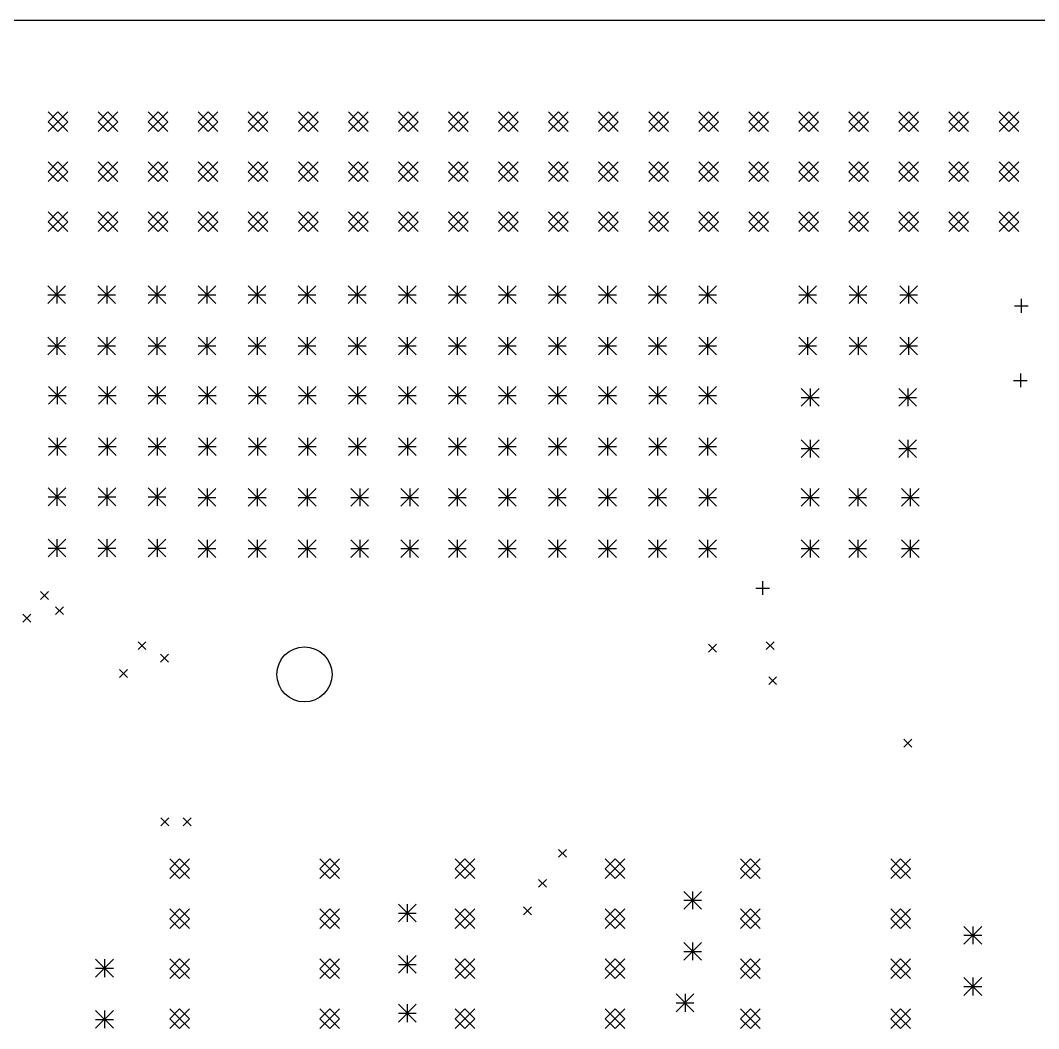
# Model space of a CAD drawing. Extents: x 10 to 419, y -288 to -23.
# Drawn here: x 265 to 316.6, y -74.2 to -23 of the extents above; entities that cross this region are included whole.
import ezdxf

# ---------------------------------------------------------------- set-up
doc = ezdxf.new("R2010")
doc.units = 0
doc.layers.add('BLACK', color=7, linetype='CONTINUOUS')

msp = doc.modelspace()

# ---------------------------------------------------------------- linework, layer by layer
at = {"layer": 'BLACK', "linetype": 'CONTINUOUS'}
for p, q in [((418.973, -23), (12.573, -23)), ((266.378, -27.6453), (267.378, -28.6453)), ((267.378, -27.6453), (266.378, -28.6453)), ((266.878, -27.6453), (266.378, -28.1453)), ((267.378, -28.1453), (266.878, -27.6453)), ((268.918, -27.6453), (269.918, -28.6453)), ((269.918, -27.6453), (268.918, -28.6453)), ((269.418, -27.6453), (268.918, -28.1453)), ((269.918, -28.1453), (269.418, -27.6453)), ((271.458, -27.6453), (272.458, -28.6453)), ((272.458, -27.6453), (271.458, -28.6453)), ((271.958, -27.6453), (271.458, -28.1453)), ((272.458, -28.1453), (271.958, -27.6453)), ((273.998, -27.6453), (274.998, -28.6453)), ((274.998, -27.6453), (273.998, -28.6453)), ((274.498, -27.6453), (273.998, -28.1453)), ((274.998, -28.1453), (274.498, -27.6453)), ((276.538, -27.6453), (277.538, -28.6453)), ((277.538, -27.6453), (276.538, -28.6453)), ((277.038, -27.6453), (276.538, -28.1453)), ((277.538, -28.1453), (277.038, -27.6453)), ((279.078, -27.6453), (280.078, -28.6453)), ((280.078, -27.6453), (279.078, -28.6453)), ((279.578, -27.6453), (279.078, -28.1453)), ((280.078, -28.1453), (279.578, -27.6453)), ((281.618, -27.6453), (282.618, -28.6453)), ((282.618, -27.6453), (281.618, -28.6453)), ((282.118, -27.6453), (281.618, -28.1453)), ((282.618, -28.1453), (282.118, -27.6453)), ((284.158, -27.6453), (285.158, -28.6453)), ((285.158, -27.6453), (284.158, -28.6453)), ((284.658, -27.6453), (284.158, -28.1453)), ((285.158, -28.1453), (284.658, -27.6453)), ((286.698, -27.6453), (287.698, -28.6453)), ((287.698, -27.6453), (286.698, -28.6453)), ((287.198, -27.6453), (286.698, -28.1453)), ((287.698, -28.1453), (287.198, -27.6453)), ((289.238, -27.6453), (290.238, -28.6453)), ((290.238, -27.6453), (289.238, -28.6453)), ((289.738, -27.6453), (289.238, -28.1453)), ((290.238, -28.1453), (289.738, -27.6453)), ((291.778, -27.6453), (292.778, -28.6453)), ((292.778, -27.6453), (291.778, -28.6453)), ((292.278, -27.6453), (291.778, -28.1453)), ((292.778, -28.1453), (292.278, -27.6453)), ((294.318, -27.6453), (295.318, -28.6453)), ((295.318, -27.6453), (294.318, -28.6453)), ((294.818, -27.6453), (294.318, -28.1453)), ((295.318, -28.1453), (294.818, -27.6453)), ((296.858, -27.6453), (297.858, -28.6453)), ((297.858, -27.6453), (296.858, -28.6453)), ((297.358, -27.6453), (296.858, -28.1453)), ((297.858, -28.1453), (297.358, -27.6453)), ((299.398, -27.6453), (300.398, -28.6453)), ((300.398, -27.6453), (299.398, -28.6453)), ((299.898, -27.6453), (299.398, -28.1453)), ((300.398, -28.1453), (299.898, -27.6453)), ((301.938, -27.6453), (302.938, -28.6453)), ((302.938, -27.6453), (301.938, -28.6453)), ((302.438, -27.6453), (301.938, -28.1453)), ((302.938, -28.1453), (302.438, -27.6453)), ((304.478, -27.6453), (305.478, -28.6453)), ((305.478, -27.6453), (304.478, -28.6453)), ((304.978, -27.6453), (304.478, -28.1453)), ((305.478, -28.1453), (304.978, -27.6453)), ((307.018, -27.6453), (308.018, -28.6453)), ((308.018, -27.6453), (307.018, -28.6453)), ((307.518, -27.6453), (307.018, -28.1453)), ((308.018, -28.1453), (307.518, -27.6453)), ((309.558, -27.6453), (310.558, -28.6453)), ((310.558, -27.6453), (309.558, -28.6453)), ((310.058, -27.6453), (309.558, -28.1453)), ((310.558, -28.1453), (310.058, -27.6453)), ((312.098, -27.6453), (313.098, -28.6453)), ((313.098, -27.6453), (312.098, -28.6453)), ((312.598, -27.6453), (312.098, -28.1453)), ((313.098, -28.1453), (312.598, -27.6453)), ((314.638, -27.6453), (315.638, -28.6453)), ((315.638, -27.6453), (314.638, -28.6453)), ((315.138, -27.6453), (314.638, -28.1453)), ((315.638, -28.1453), (315.138, -27.6453)), ((266.378, -28.1453), (266.878, -28.6453)), ((266.878, -28.6453), (267.378, -28.1453)), ((268.918, -28.1453), (269.418, -28.6453)), ((269.418, -28.6453), (269.918, -28.1453)), ((271.458, -28.1453), (271.958, -28.6453)), ((271.958, -28.6453), (272.458, -28.1453)), ((273.998, -28.1453), (274.498, -28.6453)), ((274.498, -28.6453), (274.998, -28.1453)), ((276.538, -28.1453), (277.038, -28.6453)), ((277.038, -28.6453), (277.538, -28.1453)), ((279.078, -28.1453), (279.578, -28.6453)), ((279.578, -28.6453), (280.078, -28.1453)), ((281.618, -28.1453), (282.118, -28.6453)), ((282.118, -28.6453), (282.618, -28.1453)), ((284.158, -28.1453), (284.658, -28.6453)), ((284.658, -28.6453), (285.158, -28.1453)), ((286.698, -28.1453), (287.198, -28.6453)), ((287.198, -28.6453), (287.698, -28.1453)), ((289.238, -28.1453), (289.738, -28.6453)), ((289.738, -28.6453), (290.238, -28.1453)), ((291.778, -28.1453), (292.278, -28.6453)), ((292.278, -28.6453), (292.778, -28.1453)), ((294.318, -28.1453), (294.818, -28.6453)), ((294.818, -28.6453), (295.318, -28.1453)), ((296.858, -28.1453), (297.358, -28.6453)), ((297.358, -28.6453), (297.858, -28.1453)), ((299.398, -28.1453), (299.898, -28.6453)), ((299.898, -28.6453), (300.398, -28.1453)), ((301.938, -28.1453), (302.438, -28.6453)), ((302.438, -28.6453), (302.938, -28.1453)), ((304.478, -28.1453), (304.978, -28.6453)), ((304.978, -28.6453), (305.478, -28.1453)), ((307.018, -28.1453), (307.518, -28.6453)), ((307.518, -28.6453), (308.018, -28.1453)), ((309.558, -28.1453), (310.058, -28.6453)), ((310.058, -28.6453), (310.558, -28.1453)), ((312.098, -28.1453), (312.598, -28.6453)), ((312.598, -28.6453), (313.098, -28.1453)), ((314.638, -28.1453), (315.138, -28.6453)), ((315.138, -28.6453), (315.638, -28.1453)), ((266.378, -30.1853), (267.378, -31.1853)), ((267.378, -30.1853), (266.378, -31.1853)), ((266.878, -30.1853), (266.378, -30.6853)), ((267.378, -30.6853), (266.878, -30.1853)), ((268.918, -30.1853), (269.918, -31.1853)), ((269.918, -30.1853), (268.918, -31.1853)), ((269.418, -30.1853), (268.918, -30.6853)), ((269.918, -30.6853), (269.418, -30.1853)), ((271.458, -30.1853), (272.458, -31.1853)), ((272.458, -30.1853), (271.458, -31.1853)), ((271.958, -30.1853), (271.458, -30.6853)), ((272.458, -30.6853), (271.958, -30.1853)), ((273.998, -30.1853), (274.998, -31.1853)), ((274.998, -30.1853), (273.998, -31.1853)), ((274.498, -30.1853), (273.998, -30.6853)), ((274.998, -30.6853), (274.498, -30.1853)), ((276.538, -30.1853), (277.538, -31.1853)), ((277.538, -30.1853), (276.538, -31.1853)), ((277.038, -30.1853), (276.538, -30.6853)), ((277.538, -30.6853), (277.038, -30.1853)), ((279.078, -30.1853), (280.078, -31.1853)), ((280.078, -30.1853), (279.078, -31.1853)), ((279.578, -30.1853), (279.078, -30.6853)), ((280.078, -30.6853), (279.578, -30.1853)), ((281.618, -30.1853), (282.618, -31.1853)), ((282.618, -30.1853), (281.618, -31.1853)), ((282.118, -30.1853), (281.618, -30.6853)), ((282.618, -30.6853), (282.118, -30.1853)), ((284.158, -30.1853), (285.158, -31.1853)), ((285.158, -30.1853), (284.158, -31.1853)), ((284.658, -30.1853), (284.158, -30.6853)), ((285.158, -30.6853), (284.658, -30.1853)), ((286.698, -30.1853), (287.698, -31.1853)), ((287.698, -30.1853), (286.698, -31.1853)), ((287.198, -30.1853), (286.698, -30.6853)), ((287.698, -30.6853), (287.198, -30.1853)), ((289.238, -30.1853), (290.238, -31.1853)), ((290.238, -30.1853), (289.238, -31.1853)), ((289.738, -30.1853), (289.238, -30.6853)), ((290.238, -30.6853), (289.738, -30.1853)), ((291.778, -30.1853), (292.778, -31.1853)), ((292.778, -30.1853), (291.778, -31.1853)), ((292.278, -30.1853), (291.778, -30.6853)), ((292.778, -30.6853), (292.278, -30.1853)), ((294.318, -30.1853), (295.318, -31.1853)), ((295.318, -30.1853), (294.318, -31.1853)), ((294.818, -30.1853), (294.318, -30.6853)), ((295.318, -30.6853), (294.818, -30.1853)), ((296.858, -30.1853), (297.858, -31.1853)), ((297.858, -30.1853), (296.858, -31.1853)), ((297.358, -30.1853), (296.858, -30.6853)), ((297.858, -30.6853), (297.358, -30.1853)), ((299.398, -30.1853), (300.398, -31.1853)), ((300.398, -30.1853), (299.398, -31.1853)), ((299.898, -30.1853), (299.398, -30.6853)), ((300.398, -30.6853), (299.898, -30.1853)), ((301.938, -30.1853), (302.938, -31.1853)), ((302.938, -30.1853), (301.938, -31.1853)), ((302.438, -30.1853), (301.938, -30.6853)), ((302.938, -30.6853), (302.438, -30.1853)), ((304.478, -30.1853), (305.478, -31.1853)), ((305.478, -30.1853), (304.478, -31.1853)), ((304.978, -30.1853), (304.478, -30.6853)), ((305.478, -30.6853), (304.978, -30.1853)), ((307.018, -30.1853), (308.018, -31.1853)), ((308.018, -30.1853), (307.018, -31.1853)), ((307.518, -30.1853), (307.018, -30.6853)), ((308.018, -30.6853), (307.518, -30.1853)), ((309.558, -30.1853), (310.558, -31.1853)), ((310.558, -30.1853), (309.558, -31.1853)), ((310.058, -30.1853), (309.558, -30.6853)), ((310.558, -30.6853), (310.058, -30.1853)), ((312.098, -30.1853), (313.098, -31.1853)), ((313.098, -30.1853), (312.098, -31.1853)), ((312.598, -30.1853), (312.098, -30.6853)), ((313.098, -30.6853), (312.598, -30.1853)), ((314.638, -30.1853), (315.638, -31.1853)), ((315.638, -30.1853), (314.638, -31.1853)), ((315.138, -30.1853), (314.638, -30.6853)), ((315.638, -30.6853), (315.138, -30.1853)), ((266.378, -30.6853), (266.878, -31.1853)), ((266.878, -31.1853), (267.378, -30.6853)), ((268.918, -30.6853), (269.418, -31.1853)), ((269.418, -31.1853), (269.918, -30.6853)), ((271.458, -30.6853), (271.958, -31.1853)), ((271.958, -31.1853), (272.458, -30.6853)), ((273.998, -30.6853), (274.498, -31.1853)), ((274.498, -31.1853), (274.998, -30.6853)), ((276.538, -30.6853), (277.038, -31.1853)), ((277.038, -31.1853), (277.538, -30.6853)), ((279.078, -30.6853), (279.578, -31.1853)), ((279.578, -31.1853), (280.078, -30.6853)), ((281.618, -30.6853), (282.118, -31.1853)), ((282.118, -31.1853), (282.618, -30.6853)), ((284.158, -30.6853), (284.658, -31.1853)), ((284.658, -31.1853), (285.158, -30.6853)), ((286.698, -30.6853), (287.198, -31.1853)), ((287.198, -31.1853), (287.698, -30.6853)), ((289.238, -30.6853), (289.738, -31.1853)), ((289.738, -31.1853), (290.238, -30.6853)), ((291.778, -30.6853), (292.278, -31.1853)), ((292.278, -31.1853), (292.778, -30.6853)), ((294.318, -30.6853), (294.818, -31.1853)), ((294.818, -31.1853), (295.318, -30.6853)), ((296.858, -30.6853), (297.358, -31.1853)), ((297.358, -31.1853), (297.858, -30.6853)), ((299.398, -30.6853), (299.898, -31.1853)), ((299.898, -31.1853), (300.398, -30.6853)), ((301.938, -30.6853), (302.438, -31.1853)), ((302.438, -31.1853), (302.938, -30.6853)), ((304.478, -30.6853), (304.978, -31.1853)), ((304.978, -31.1853), (305.478, -30.6853)), ((307.018, -30.6853), (307.518, -31.1853)), ((307.518, -31.1853), (308.018, -30.6853)), ((309.558, -30.6853), (310.058, -31.1853)), ((310.058, -31.1853), (310.558, -30.6853)), ((312.098, -30.6853), (312.598, -31.1853)), ((312.598, -31.1853), (313.098, -30.6853)), ((314.638, -30.6853), (315.138, -31.1853)), ((315.138, -31.1853), (315.638, -30.6853)), ((266.378, -32.7253), (267.378, -33.7253)), ((267.378, -32.7253), (266.378, -33.7253)), ((266.878, -32.7253), (266.378, -33.2253)), ((267.378, -33.2253), (266.878, -32.7253)), ((268.918, -32.7253), (269.918, -33.7253)), ((269.918, -32.7253), (268.918, -33.7253)), ((269.418, -32.7253), (268.918, -33.2253)), ((269.918, -33.2253), (269.418, -32.7253)), ((271.458, -32.7253), (272.458, -33.7253)), ((272.458, -32.7253), (271.458, -33.7253)), ((271.958, -32.7253), (271.458, -33.2253)), ((272.458, -33.2253), (271.958, -32.7253)), ((273.998, -32.7253), (274.998, -33.7253)), ((274.998, -32.7253), (273.998, -33.7253)), ((274.498, -32.7253), (273.998, -33.2253)), ((274.998, -33.2253), (274.498, -32.7253)), ((276.538, -32.7253), (277.538, -33.7253)), ((277.538, -32.7253), (276.538, -33.7253)), ((277.038, -32.7253), (276.538, -33.2253)), ((277.538, -33.2253), (277.038, -32.7253)), ((279.078, -32.7253), (280.078, -33.7253)), ((280.078, -32.7253), (279.078, -33.7253)), ((279.578, -32.7253), (279.078, -33.2253)), ((280.078, -33.2253), (279.578, -32.7253)), ((281.618, -32.7253), (282.618, -33.7253)), ((282.618, -32.7253), (281.618, -33.7253)), ((282.118, -32.7253), (281.618, -33.2253)), ((282.618, -33.2253), (282.118, -32.7253)), ((284.158, -32.7253), (285.158, -33.7253)), ((285.158, -32.7253), (284.158, -33.7253)), ((284.658, -32.7253), (284.158, -33.2253)), ((285.158, -33.2253), (284.658, -32.7253)), ((286.698, -32.7253), (287.698, -33.7253)), ((287.698, -32.7253), (286.698, -33.7253)), ((287.198, -32.7253), (286.698, -33.2253)), ((287.698, -33.2253), (287.198, -32.7253)), ((289.238, -32.7253), (290.238, -33.7253)), ((290.238, -32.7253), (289.238, -33.7253)), ((289.738, -32.7253), (289.238, -33.2253)), ((290.238, -33.2253), (289.738, -32.7253)), ((291.778, -32.7253), (292.778, -33.7253)), ((292.778, -32.7253), (291.778, -33.7253)), ((292.278, -32.7253), (291.778, -33.2253)), ((292.778, -33.2253), (292.278, -32.7253)), ((294.318, -32.7253), (295.318, -33.7253)), ((295.318, -32.7253), (294.318, -33.7253)), ((294.818, -32.7253), (294.318, -33.2253)), ((295.318, -33.2253), (294.818, -32.7253)), ((296.858, -32.7253), (297.858, -33.7253)), ((297.858, -32.7253), (296.858, -33.7253)), ((297.358, -32.7253), (296.858, -33.2253)), ((297.858, -33.2253), (297.358, -32.7253)), ((299.398, -32.7253), (300.398, -33.7253)), ((300.398, -32.7253), (299.398, -33.7253)), ((299.898, -32.7253), (299.398, -33.2253)), ((300.398, -33.2253), (299.898, -32.7253)), ((301.938, -32.7253), (302.938, -33.7253)), ((302.938, -32.7253), (301.938, -33.7253)), ((302.438, -32.7253), (301.938, -33.2253)), ((302.938, -33.2253), (302.438, -32.7253)), ((304.478, -32.7253), (305.478, -33.7253)), ((305.478, -32.7253), (304.478, -33.7253)), ((304.978, -32.7253), (304.478, -33.2253)), ((305.478, -33.2253), (304.978, -32.7253)), ((307.018, -32.7253), (308.018, -33.7253)), ((308.018, -32.7253), (307.018, -33.7253)), ((307.518, -32.7253), (307.018, -33.2253)), ((308.018, -33.2253), (307.518, -32.7253)), ((309.558, -32.7253), (310.558, -33.7253)), ((310.558, -32.7253), (309.558, -33.7253)), ((310.058, -32.7253), (309.558, -33.2253)), ((310.558, -33.2253), (310.058, -32.7253)), ((312.098, -32.7253), (313.098, -33.7253)), ((313.098, -32.7253), (312.098, -33.7253)), ((312.598, -32.7253), (312.098, -33.2253)), ((313.098, -33.2253), (312.598, -32.7253)), ((314.638, -32.7253), (315.638, -33.7253)), ((315.638, -32.7253), (314.638, -33.7253)), ((315.138, -32.7253), (314.638, -33.2253)), ((315.638, -33.2253), (315.138, -32.7253)), ((266.378, -33.2253), (266.878, -33.7253)), ((266.878, -33.7253), (267.378, -33.2253)), ((268.918, -33.2253), (269.418, -33.7253)), ((269.418, -33.7253), (269.918, -33.2253)), ((271.458, -33.2253), (271.958, -33.7253)), ((271.958, -33.7253), (272.458, -33.2253)), ((273.998, -33.2253), (274.498, -33.7253)), ((274.498, -33.7253), (274.998, -33.2253)), ((276.538, -33.2253), (277.038, -33.7253)), ((277.038, -33.7253), (277.538, -33.2253)), ((279.078, -33.2253), (279.578, -33.7253)), ((279.578, -33.7253), (280.078, -33.2253)), ((281.618, -33.2253), (282.118, -33.7253)), ((282.118, -33.7253), (282.618, -33.2253)), ((284.158, -33.2253), (284.658, -33.7253)), ((284.658, -33.7253), (285.158, -33.2253)), ((286.698, -33.2253), (287.198, -33.7253)), ((287.198, -33.7253), (287.698, -33.2253)), ((289.238, -33.2253), (289.738, -33.7253)), ((289.738, -33.7253), (290.238, -33.2253)), ((291.778, -33.2253), (292.278, -33.7253)), ((292.278, -33.7253), (292.778, -33.2253)), ((294.318, -33.2253), (294.818, -33.7253)), ((294.818, -33.7253), (295.318, -33.2253)), ((296.858, -33.2253), (297.358, -33.7253)), ((297.358, -33.7253), (297.858, -33.2253)), ((299.398, -33.2253), (299.898, -33.7253)), ((299.898, -33.7253), (300.398, -33.2253)), ((301.938, -33.2253), (302.438, -33.7253)), ((302.438, -33.7253), (302.938, -33.2253)), ((304.478, -33.2253), (304.978, -33.7253)), ((304.978, -33.7253), (305.478, -33.2253)), ((307.018, -33.2253), (307.518, -33.7253)), ((307.518, -33.7253), (308.018, -33.2253)), ((309.558, -33.2253), (310.058, -33.7253)), ((310.058, -33.7253), (310.558, -33.2253)), ((312.098, -33.2253), (312.598, -33.7253)), ((312.598, -33.7253), (313.098, -33.2253)), ((314.638, -33.2253), (315.138, -33.7253)), ((315.138, -33.7253), (315.638, -33.2253)), ((266.366, -36.4791), (267.266, -37.3791)), ((267.266, -36.4791), (266.366, -37.3791)), ((266.816, -36.4791), (266.816, -37.3791)), ((268.907, -36.4791), (269.807, -37.3791)), ((269.807, -36.4791), (268.907, -37.3791)), ((269.357, -36.4791), (269.357, -37.3791)), ((271.449, -36.4791), (272.349, -37.3791)), ((272.349, -36.4791), (271.449, -37.3791)), ((271.899, -36.4791), (271.899, -37.3791)), ((273.99, -36.4791), (274.89, -37.3791)), ((274.89, -36.4791), (273.99, -37.3791)), ((274.44, -36.4791), (274.44, -37.3791)), ((276.531, -36.4791), (277.431, -37.3791)), ((277.431, -36.4791), (276.531, -37.3791)), ((276.981, -36.4791), (276.981, -37.3791)), ((279.073, -36.4791), (279.973, -37.3791)), ((279.973, -36.4791), (279.073, -37.3791)), ((279.523, -36.4791), (279.523, -37.3791)), ((281.614, -36.4791), (282.514, -37.3791)), ((282.514, -36.4791), (281.614, -37.3791)), ((282.064, -36.4791), (282.064, -37.3791)), ((284.156, -36.4791), (285.056, -37.3791)), ((285.056, -36.4791), (284.156, -37.3791)), ((284.606, -36.4791), (284.606, -37.3791)), ((286.697, -36.4791), (287.597, -37.3791)), ((287.597, -36.4791), (286.697, -37.3791)), ((287.147, -36.4791), (287.147, -37.3791)), ((289.237, -36.4791), (290.137, -37.3791)), ((290.137, -36.4791), (289.237, -37.3791)), ((289.687, -36.4791), (289.687, -37.3791)), ((291.777, -36.4791), (292.677, -37.3791)), ((292.677, -36.4791), (291.777, -37.3791)), ((292.227, -36.4791), (292.227, -37.3791)), ((294.317, -36.4791), (295.217, -37.3791)), ((295.217, -36.4791), (294.317, -37.3791)), ((294.767, -36.4791), (294.767, -37.3791)), ((296.857, -36.4791), (297.757, -37.3791)), ((297.757, -36.4791), (296.857, -37.3791)), ((297.307, -36.4791), (297.307, -37.3791)), ((299.397, -36.4791), (300.297, -37.3791)), ((300.297, -36.4791), (299.397, -37.3791)), ((299.847, -36.4791), (299.847, -37.3791)), ((304.477, -36.4791), (305.377, -37.3791)), ((305.377, -36.4791), (304.477, -37.3791)), ((304.927, -36.4791), (304.927, -37.3791)), ((307.038, -36.4791), (307.938, -37.3791)), ((307.938, -36.4791), (307.038, -37.3791)), ((307.488, -36.4791), (307.488, -37.3791)), ((309.599, -36.4791), (310.499, -37.3791)), ((310.499, -36.4791), (309.599, -37.3791)), ((310.049, -36.4791), (310.049, -37.3791)), ((266.366, -36.9291), (267.266, -36.9291)), ((268.907, -36.9291), (269.807, -36.9291)), ((271.449, -36.9291), (272.349, -36.9291)), ((273.99, -36.9291), (274.89, -36.9291)), ((276.531, -36.9291), (277.431, -36.9291)), ((279.073, -36.9291), (279.973, -36.9291)), ((281.614, -36.9291), (282.514, -36.9291)), ((284.156, -36.9291), (285.056, -36.9291)), ((286.697, -36.9291), (287.597, -36.9291)), ((289.237, -36.9291), (290.137, -36.9291)), ((291.777, -36.9291), (292.677, -36.9291)), ((294.317, -36.9291), (295.217, -36.9291)), ((296.857, -36.9291), (297.757, -36.9291)), ((299.397, -36.9291), (300.297, -36.9291)), ((304.477, -36.9291), (305.377, -36.9291)), ((307.038, -36.9291), (307.938, -36.9291)), ((309.599, -36.9291), (310.499, -36.9291)), ((315.77, -37.14), (315.77, -37.84)), ((315.42, -37.49), (316.12, -37.49)), ((266.366, -39.0791), (267.266, -39.9791)), ((267.266, -39.0791), (266.366, -39.9791)), ((266.816, -39.0791), (266.816, -39.9791)), ((268.907, -39.0791), (269.807, -39.9791)), ((269.807, -39.0791), (268.907, -39.9791)), ((269.357, -39.0791), (269.357, -39.9791)), ((271.449, -39.0791), (272.349, -39.9791)), ((272.349, -39.0791), (271.449, -39.9791)), ((271.899, -39.0791), (271.899, -39.9791)), ((273.99, -39.0791), (274.89, -39.9791)), ((274.89, -39.0791), (273.99, -39.9791)), ((274.44, -39.0791), (274.44, -39.9791)), ((276.531, -39.0791), (277.431, -39.9791)), ((277.431, -39.0791), (276.531, -39.9791)), ((276.981, -39.0791), (276.981, -39.9791)), ((279.073, -39.0791), (279.973, -39.9791)), ((279.973, -39.0791), (279.073, -39.9791)), ((279.523, -39.0791), (279.523, -39.9791)), ((281.614, -39.0791), (282.514, -39.9791)), ((282.514, -39.0791), (281.614, -39.9791)), ((282.064, -39.0791), (282.064, -39.9791)), ((284.156, -39.0791), (285.056, -39.9791)), ((285.056, -39.0791), (284.156, -39.9791)), ((284.606, -39.0791), (284.606, -39.9791)), ((286.697, -39.0791), (287.597, -39.9791)), ((287.597, -39.0791), (286.697, -39.9791)), ((287.147, -39.0791), (287.147, -39.9791)), ((289.237, -39.0791), (290.137, -39.9791)), ((290.137, -39.0791), (289.237, -39.9791)), ((289.687, -39.0791), (289.687, -39.9791)), ((291.777, -39.0791), (292.677, -39.9791)), ((292.677, -39.0791), (291.777, -39.9791)), ((292.227, -39.0791), (292.227, -39.9791)), ((294.317, -39.0791), (295.217, -39.9791)), ((295.217, -39.0791), (294.317, -39.9791)), ((294.767, -39.0791), (294.767, -39.9791)), ((296.857, -39.0791), (297.757, -39.9791)), ((297.757, -39.0791), (296.857, -39.9791)), ((297.307, -39.0791), (297.307, -39.9791)), ((299.397, -39.0791), (300.297, -39.9791)), ((300.297, -39.0791), (299.397, -39.9791)), ((299.847, -39.0791), (299.847, -39.9791)), ((304.477, -39.0791), (305.377, -39.9791)), ((305.377, -39.0791), (304.477, -39.9791)), ((304.927, -39.0791), (304.927, -39.9791)), ((307.038, -39.0791), (307.938, -39.9791)), ((307.938, -39.0791), (307.038, -39.9791)), ((307.488, -39.0791), (307.488, -39.9791)), ((309.599, -39.0791), (310.499, -39.9791)), ((310.499, -39.0791), (309.599, -39.9791)), ((310.049, -39.0791), (310.049, -39.9791)), ((266.366, -39.5291), (267.266, -39.5291)), ((268.907, -39.5291), (269.807, -39.5291)), ((271.449, -39.5291), (272.349, -39.5291)), ((273.99, -39.5291), (274.89, -39.5291)), ((276.531, -39.5291), (277.431, -39.5291)), ((279.073, -39.5291), (279.973, -39.5291)), ((281.614, -39.5291), (282.514, -39.5291)), ((284.156, -39.5291), (285.056, -39.5291)), ((286.697, -39.5291), (287.597, -39.5291)), ((289.237, -39.5291), (290.137, -39.5291)), ((291.777, -39.5291), (292.677, -39.5291)), ((294.317, -39.5291), (295.217, -39.5291)), ((296.857, -39.5291), (297.757, -39.5291)), ((299.397, -39.5291), (300.297, -39.5291)), ((304.477, -39.5291), (305.377, -39.5291)), ((307.038, -39.5291), (307.938, -39.5291)), ((309.599, -39.5291), (310.499, -39.5291)), ((315.372, -41.2771), (316.072, -41.2771)), ((315.722, -40.9271), (315.722, -41.6271)), ((266.391, -41.5891), (267.291, -42.4891)), ((267.291, -41.5891), (266.391, -42.4891)), ((266.841, -41.5891), (266.841, -42.4891)), ((268.93, -41.5891), (269.83, -42.4891)), ((269.83, -41.5891), (268.93, -42.4891)), ((269.38, -41.5891), (269.38, -42.4891)), ((271.457, -41.5891), (272.357, -42.4891)), ((272.357, -41.5891), (271.457, -42.4891)), ((271.907, -41.5891), (271.907, -42.4891)), ((274.008, -41.5891), (274.908, -42.4891)), ((274.908, -41.5891), (274.008, -42.4891)), ((274.458, -41.5891), (274.458, -42.4891)), ((276.547, -41.5891), (277.447, -42.4891)), ((277.447, -41.5891), (276.547, -42.4891)), ((276.997, -41.5891), (276.997, -42.4891)), ((279.086, -41.5891), (279.986, -42.4891)), ((279.986, -41.5891), (279.086, -42.4891)), ((279.536, -41.5891), (279.536, -42.4891)), ((281.625, -41.5891), (282.525, -42.4891)), ((282.525, -41.5891), (281.625, -42.4891)), ((282.075, -41.5891), (282.075, -42.4891)), ((284.164, -41.5891), (285.064, -42.4891)), ((285.064, -41.5891), (284.164, -42.4891)), ((284.614, -41.5891), (284.614, -42.4891)), ((286.703, -41.5891), (287.603, -42.4891)), ((287.603, -41.5891), (286.703, -42.4891)), ((287.153, -41.5891), (287.153, -42.4891)), ((289.241, -41.5891), (290.141, -42.4891)), ((290.141, -41.5891), (289.241, -42.4891)), ((289.691, -41.5891), (289.691, -42.4891)), ((291.78, -41.5891), (292.68, -42.4891)), ((292.68, -41.5891), (291.78, -42.4891)), ((292.23, -41.5891), (292.23, -42.4891)), ((294.319, -41.5891), (295.219, -42.4891)), ((295.219, -41.5891), (294.319, -42.4891)), ((294.769, -41.5891), (294.769, -42.4891)), ((296.858, -41.5891), (297.758, -42.4891)), ((297.758, -41.5891), (296.858, -42.4891)), ((297.308, -41.5891), (297.308, -42.4891)), ((299.397, -41.5891), (300.297, -42.4891)), ((300.297, -41.5891), (299.397, -42.4891)), ((299.847, -41.5891), (299.847, -42.4891)), ((304.604, -41.6861), (305.504, -42.5861)), ((305.504, -41.6861), (304.604, -42.5861)), ((305.054, -41.6861), (305.054, -42.5861)), ((309.557, -41.6861), (310.457, -42.5861)), ((310.457, -41.6861), (309.557, -42.5861)), ((310.007, -41.6861), (310.007, -42.5861)), ((266.391, -42.0391), (267.291, -42.0391)), ((268.93, -42.0391), (269.83, -42.0391)), ((271.457, -42.0391), (272.357, -42.0391)), ((274.008, -42.0391), (274.908, -42.0391)), ((276.547, -42.0391), (277.447, -42.0391)), ((279.086, -42.0391), (279.986, -42.0391)), ((281.625, -42.0391), (282.525, -42.0391)), ((284.164, -42.0391), (285.064, -42.0391)), ((286.703, -42.0391), (287.603, -42.0391)), ((289.241, -42.0391), (290.141, -42.0391)), ((291.78, -42.0391), (292.68, -42.0391)), ((294.319, -42.0391), (295.219, -42.0391)), ((296.858, -42.0391), (297.758, -42.0391)), ((299.397, -42.0391), (300.297, -42.0391)), ((304.604, -42.1361), (305.504, -42.1361)), ((309.557, -42.1361), (310.457, -42.1361)), ((266.391, -44.1891), (267.291, -45.0891)), ((267.291, -44.1891), (266.391, -45.0891)), ((266.841, -44.1891), (266.841, -45.0891)), ((268.93, -44.1891), (269.83, -45.0891)), ((269.83, -44.1891), (268.93, -45.0891)), ((269.38, -44.1891), (269.38, -45.0891)), ((271.457, -44.1891), (272.357, -45.0891)), ((272.357, -44.1891), (271.457, -45.0891)), ((271.907, -44.1891), (271.907, -45.0891)), ((274.008, -44.1891), (274.908, -45.0891)), ((274.908, -44.1891), (274.008, -45.0891)), ((274.458, -44.1891), (274.458, -45.0891)), ((276.547, -44.1891), (277.447, -45.0891)), ((277.447, -44.1891), (276.547, -45.0891)), ((276.997, -44.1891), (276.997, -45.0891)), ((279.086, -44.1891), (279.986, -45.0891)), ((279.986, -44.1891), (279.086, -45.0891)), ((279.536, -44.1891), (279.536, -45.0891)), ((281.625, -44.1891), (282.525, -45.0891)), ((282.525, -44.1891), (281.625, -45.0891)), ((282.075, -44.1891), (282.075, -45.0891)), ((284.164, -44.1891), (285.064, -45.0891)), ((285.064, -44.1891), (284.164, -45.0891)), ((284.614, -44.1891), (284.614, -45.0891)), ((286.703, -44.1891), (287.603, -45.0891)), ((287.603, -44.1891), (286.703, -45.0891)), ((287.153, -44.1891), (287.153, -45.0891)), ((289.241, -44.1891), (290.141, -45.0891)), ((290.141, -44.1891), (289.241, -45.0891)), ((289.691, -44.1891), (289.691, -45.0891)), ((291.78, -44.1891), (292.68, -45.0891)), ((292.68, -44.1891), (291.78, -45.0891)), ((292.23, -44.1891), (292.23, -45.0891)), ((294.319, -44.1891), (295.219, -45.0891)), ((295.219, -44.1891), (294.319, -45.0891)), ((294.769, -44.1891), (294.769, -45.0891)), ((296.858, -44.1891), (297.758, -45.0891)), ((297.758, -44.1891), (296.858, -45.0891)), ((297.308, -44.1891), (297.308, -45.0891)), ((299.397, -44.1891), (300.297, -45.0891)), ((300.297, -44.1891), (299.397, -45.0891)), ((299.847, -44.1891), (299.847, -45.0891)), ((304.604, -44.2861), (305.504, -45.1861)), ((305.504, -44.2861), (304.604, -45.1861)), ((305.054, -44.2861), (305.054, -45.1861)), ((309.557, -44.2861), (310.457, -45.1861)), ((310.457, -44.2861), (309.557, -45.1861)), ((310.007, -44.2861), (310.007, -45.1861)), ((266.391, -44.6391), (267.291, -44.6391)), ((268.93, -44.6391), (269.83, -44.6391)), ((271.457, -44.6391), (272.357, -44.6391)), ((274.008, -44.6391), (274.908, -44.6391)), ((276.547, -44.6391), (277.447, -44.6391)), ((279.086, -44.6391), (279.986, -44.6391)), ((281.625, -44.6391), (282.525, -44.6391)), ((284.164, -44.6391), (285.064, -44.6391)), ((286.703, -44.6391), (287.603, -44.6391)), ((289.241, -44.6391), (290.141, -44.6391)), ((291.78, -44.6391), (292.68, -44.6391)), ((294.319, -44.6391), (295.219, -44.6391)), ((296.858, -44.6391), (297.758, -44.6391)), ((299.397, -44.6391), (300.297, -44.6391)), ((304.604, -44.7361), (305.504, -44.7361)), ((309.557, -44.7361), (310.457, -44.7361)), ((266.377, -46.7361), (267.277, -47.6361)), ((267.277, -46.7361), (266.377, -47.6361)), ((266.827, -46.7361), (266.827, -47.6361)), ((268.917, -46.7361), (269.817, -47.6361)), ((269.817, -46.7361), (268.917, -47.6361)), ((269.367, -46.7361), (269.367, -47.6361)), ((271.457, -46.7361), (272.357, -47.6361)), ((272.357, -46.7361), (271.457, -47.6361)), ((271.907, -46.7361), (271.907, -47.6361)), ((273.997, -46.7661), (274.897, -47.6661)), ((274.897, -46.7661), (273.997, -47.6661)), ((274.447, -46.7661), (274.447, -47.6661)), ((276.537, -46.7661), (277.437, -47.6661)), ((277.437, -46.7661), (276.537, -47.6661)), ((276.987, -46.7661), (276.987, -47.6661)), ((279.077, -46.7661), (279.977, -47.6661)), ((279.977, -46.7661), (279.077, -47.6661)), ((279.527, -46.7661), (279.527, -47.6661)), ((281.744, -46.7661), (282.644, -47.6661)), ((282.644, -46.7661), (281.744, -47.6661)), ((282.194, -46.7661), (282.194, -47.6661)), ((284.284, -46.7661), (285.184, -47.6661)), ((285.184, -46.7661), (284.284, -47.6661)), ((284.734, -46.7661), (284.734, -47.6661)), ((286.697, -46.7661), (287.597, -47.6661)), ((287.597, -46.7661), (286.697, -47.6661)), ((287.147, -46.7661), (287.147, -47.6661)), ((289.237, -46.7661), (290.137, -47.6661)), ((290.137, -46.7661), (289.237, -47.6661)), ((289.687, -46.7661), (289.687, -47.6661)), ((291.777, -46.7661), (292.677, -47.6661)), ((292.677, -46.7661), (291.777, -47.6661)), ((292.227, -46.7661), (292.227, -47.6661)), ((294.317, -46.7661), (295.217, -47.6661)), ((295.217, -46.7661), (294.317, -47.6661)), ((294.767, -46.7661), (294.767, -47.6661)), ((296.857, -46.7661), (297.757, -47.6661)), ((297.757, -46.7661), (296.857, -47.6661)), ((297.307, -46.7661), (297.307, -47.6661)), ((299.397, -46.7661), (300.297, -47.6661)), ((300.297, -46.7661), (299.397, -47.6661)), ((299.847, -46.7661), (299.847, -47.6661)), ((304.604, -46.7661), (305.504, -47.6661)), ((305.504, -46.7661), (304.604, -47.6661)), ((305.054, -46.7661), (305.054, -47.6661)), ((307.017, -46.7661), (307.917, -47.6661)), ((307.917, -46.7661), (307.017, -47.6661)), ((307.467, -46.7661), (307.467, -47.6661)), ((309.684, -46.7661), (310.584, -47.6661)), ((310.584, -46.7661), (309.684, -47.6661)), ((310.134, -46.7661), (310.134, -47.6661)), ((266.377, -47.1861), (267.277, -47.1861)), ((268.917, -47.1861), (269.817, -47.1861)), ((271.457, -47.1861), (272.357, -47.1861)), ((273.997, -47.2161), (274.897, -47.2161)), ((276.537, -47.2161), (277.437, -47.2161)), ((279.077, -47.2161), (279.977, -47.2161)), ((281.744, -47.2161), (282.644, -47.2161)), ((284.284, -47.2161), (285.184, -47.2161)), ((286.697, -47.2161), (287.597, -47.2161)), ((289.237, -47.2161), (290.137, -47.2161)), ((291.777, -47.2161), (292.677, -47.2161)), ((294.317, -47.2161), (295.217, -47.2161)), ((296.857, -47.2161), (297.757, -47.2161)), ((299.397, -47.2161), (300.297, -47.2161)), ((304.604, -47.2161), (305.504, -47.2161)), ((307.017, -47.2161), (307.917, -47.2161)), ((309.684, -47.2161), (310.584, -47.2161)), ((266.377, -49.3361), (267.277, -50.2361)), ((267.277, -49.3361), (266.377, -50.2361)), ((266.827, -49.3361), (266.827, -50.2361)), ((268.917, -49.3361), (269.817, -50.2361)), ((269.817, -49.3361), (268.917, -50.2361)), ((269.367, -49.3361), (269.367, -50.2361)), ((271.457, -49.3361), (272.357, -50.2361)), ((272.357, -49.3361), (271.457, -50.2361)), ((271.907, -49.3361), (271.907, -50.2361)), ((273.997, -49.3661), (274.897, -50.2661)), ((274.897, -49.3661), (273.997, -50.2661)), ((274.447, -49.3661), (274.447, -50.2661)), ((276.537, -49.3661), (277.437, -50.2661)), ((277.437, -49.3661), (276.537, -50.2661)), ((276.987, -49.3661), (276.987, -50.2661)), ((279.077, -49.3661), (279.977, -50.2661)), ((279.977, -49.3661), (279.077, -50.2661)), ((279.527, -49.3661), (279.527, -50.2661)), ((281.744, -49.3661), (282.644, -50.2661)), ((282.644, -49.3661), (281.744, -50.2661)), ((282.194, -49.3661), (282.194, -50.2661)), ((284.284, -49.3661), (285.184, -50.2661)), ((285.184, -49.3661), (284.284, -50.2661)), ((284.734, -49.3661), (284.734, -50.2661)), ((286.697, -49.3661), (287.597, -50.2661)), ((287.597, -49.3661), (286.697, -50.2661)), ((287.147, -49.3661), (287.147, -50.2661)), ((289.237, -49.3661), (290.137, -50.2661)), ((290.137, -49.3661), (289.237, -50.2661)), ((289.687, -49.3661), (289.687, -50.2661)), ((291.777, -49.3661), (292.677, -50.2661)), ((292.677, -49.3661), (291.777, -50.2661)), ((292.227, -49.3661), (292.227, -50.2661)), ((294.317, -49.3661), (295.217, -50.2661)), ((295.217, -49.3661), (294.317, -50.2661)), ((294.767, -49.3661), (294.767, -50.2661)), ((296.857, -49.3661), (297.757, -50.2661)), ((297.757, -49.3661), (296.857, -50.2661)), ((297.307, -49.3661), (297.307, -50.2661)), ((299.397, -49.3661), (300.297, -50.2661)), ((300.297, -49.3661), (299.397, -50.2661)), ((299.847, -49.3661), (299.847, -50.2661)), ((304.604, -49.3661), (305.504, -50.2661)), ((305.504, -49.3661), (304.604, -50.2661)), ((305.054, -49.3661), (305.054, -50.2661)), ((307.017, -49.3661), (307.917, -50.2661)), ((307.917, -49.3661), (307.017, -50.2661)), ((307.467, -49.3661), (307.467, -50.2661)), ((309.684, -49.3661), (310.584, -50.2661)), ((310.584, -49.3661), (309.684, -50.2661)), ((310.134, -49.3661), (310.134, -50.2661)), ((266.377, -49.7861), (267.277, -49.7861)), ((268.917, -49.7861), (269.817, -49.7861)), ((271.457, -49.7861), (272.357, -49.7861)), ((273.997, -49.8161), (274.897, -49.8161)), ((276.537, -49.8161), (277.437, -49.8161)), ((279.077, -49.8161), (279.977, -49.8161)), ((281.744, -49.8161), (282.644, -49.8161)), ((284.284, -49.8161), (285.184, -49.8161)), ((286.697, -49.8161), (287.597, -49.8161)), ((289.237, -49.8161), (290.137, -49.8161)), ((291.777, -49.8161), (292.677, -49.8161)), ((294.317, -49.8161), (295.217, -49.8161)), ((296.857, -49.8161), (297.757, -49.8161)), ((299.397, -49.8161), (300.297, -49.8161)), ((304.604, -49.8161), (305.504, -49.8161)), ((307.017, -49.8161), (307.917, -49.8161)), ((309.684, -49.8161), (310.584, -49.8161)), ((302.641, -51.4681), (302.641, -52.1681)), ((265.992, -51.9991), (266.392, -52.3991)), ((266.392, -51.9991), (265.992, -52.3991)), ((302.291, -51.8181), (302.991, -51.8181)), ((265.103, -53.1421), (265.503, -53.5421)), ((265.503, -53.1421), (265.103, -53.5421)), ((266.754, -52.7611), (267.154, -53.1611)), ((267.154, -52.7611), (266.754, -53.1611)), ((270.945, -54.5391), (271.345, -54.9391)), ((271.345, -54.5391), (270.945, -54.9391)), ((299.901, -54.6661), (300.301, -55.0661)), ((300.301, -54.6661), (299.901, -55.0661)), ((302.822, -54.5391), (303.222, -54.9391)), ((303.222, -54.5391), (302.822, -54.9391)), ((272.088, -55.1741), (272.488, -55.5741)), ((272.488, -55.1741), (272.088, -55.5741)), ((270, -55.95), (270.4, -56.35)), ((270.4, -55.95), (270, -56.35)), ((302.949, -56.3171), (303.349, -56.7171)), ((303.349, -56.3171), (302.949, -56.7171)), ((309.807, -59.4921), (310.207, -59.8921)), ((310.207, -59.4921), (309.807, -59.8921)), ((272.1, -63.4811), (272.5, -63.8811)), ((272.5, -63.4811), (272.1, -63.8811)), ((273.231, -63.4811), (273.631, -63.8811)), ((273.631, -63.4811), (273.231, -63.8811)), ((292.281, -65.0801), (292.681, -65.4801)), ((292.681, -65.0801), (292.281, -65.4801)), ((272.55, -65.5604), (273.55, -66.5604)), ((273.55, -65.5604), (272.55, -66.5604)), ((273.05, -65.5604), (272.55, -66.0604)), ((273.55, -66.0604), (273.05, -65.5604)), ((280.17, -65.5604), (281.17, -66.5604)), ((281.17, -65.5604), (280.17, -66.5604)), ((280.67, -65.5604), (280.17, -66.0604)), ((281.17, -66.0604), (280.67, -65.5604)), ((287.036, -65.5604), (288.036, -66.5604)), ((288.036, -65.5604), (287.036, -66.5604)), ((287.536, -65.5604), (287.036, -66.0604)), ((288.036, -66.0604), (287.536, -65.5604)), ((294.656, -65.5604), (295.656, -66.5604)), ((295.656, -65.5604), (294.656, -66.5604)), ((295.156, -65.5604), (294.656, -66.0604)), ((295.656, -66.0604), (295.156, -65.5604)), ((301.523, -65.5604), (302.523, -66.5604)), ((302.523, -65.5604), (301.523, -66.5604)), ((302.023, -65.5604), (301.523, -66.0604)), ((302.523, -66.0604), (302.023, -65.5604)), ((309.143, -65.5604), (310.143, -66.5604)), ((310.143, -65.5604), (309.143, -66.5604)), ((309.643, -65.5604), (309.143, -66.0604)), ((310.143, -66.0604), (309.643, -65.5604)), ((272.55, -66.0604), (273.05, -66.5604)), ((273.05, -66.5604), (273.55, -66.0604)), ((280.17, -66.0604), (280.67, -66.5604)), ((280.67, -66.5604), (281.17, -66.0604)), ((287.036, -66.0604), (287.536, -66.5604)), ((287.536, -66.5604), (288.036, -66.0604)), ((294.656, -66.0604), (295.156, -66.5604)), ((295.156, -66.5604), (295.656, -66.0604)), ((301.523, -66.0604), (302.023, -66.5604)), ((302.023, -66.5604), (302.523, -66.0604)), ((309.143, -66.0604), (309.643, -66.5604)), ((309.643, -66.5604), (310.143, -66.0604)), ((291.265, -66.6041), (291.665, -67.0041)), ((291.665, -66.6041), (291.265, -67.0041)), ((298.635, -67.2131), (299.535, -68.1131)), ((299.535, -67.2131), (298.635, -68.1131)), ((298.635, -67.6631), (299.535, -67.6631)), ((299.085, -67.2131), (299.085, -68.1131)), ((272.55, -68.1004), (273.55, -69.1004)), ((273.55, -68.1004), (272.55, -69.1004)), ((273.05, -68.1004), (272.55, -68.6004)), ((273.55, -68.6004), (273.05, -68.1004)), ((280.17, -68.1004), (281.17, -69.1004)), ((281.17, -68.1004), (280.17, -69.1004)), ((280.67, -68.1004), (280.17, -68.6004)), ((281.17, -68.6004), (280.67, -68.1004)), ((284.157, -67.8664), (285.057, -68.7664)), ((285.057, -67.8664), (284.157, -68.7664)), ((284.607, -67.8664), (284.607, -68.7664)), ((287.036, -68.1004), (288.036, -69.1004)), ((288.036, -68.1004), (287.036, -69.1004)), ((287.536, -68.1004), (287.036, -68.6004)), ((288.036, -68.6004), (287.536, -68.1004)), ((290.503, -68.0011), (290.903, -68.4011)), ((290.903, -68.0011), (290.503, -68.4011)), ((294.656, -68.1004), (295.656, -69.1004)), ((295.656, -68.1004), (294.656, -69.1004)), ((295.156, -68.1004), (294.656, -68.6004)), ((295.656, -68.6004), (295.156, -68.1004)), ((301.523, -68.1004), (302.523, -69.1004)), ((302.523, -68.1004), (301.523, -69.1004)), ((302.023, -68.1004), (301.523, -68.6004)), ((302.523, -68.6004), (302.023, -68.1004)), ((309.143, -68.1004), (310.143, -69.1004)), ((310.143, -68.1004), (309.143, -69.1004)), ((309.643, -68.1004), (309.143, -68.6004)), ((310.143, -68.6004), (309.643, -68.1004)), ((272.55, -68.6004), (273.05, -69.1004)), ((273.05, -69.1004), (273.55, -68.6004)), ((280.17, -68.6004), (280.67, -69.1004)), ((280.67, -69.1004), (281.17, -68.6004)), ((284.157, -68.3164), (285.057, -68.3164)), ((287.036, -68.6004), (287.536, -69.1004)), ((287.536, -69.1004), (288.036, -68.6004)), ((294.656, -68.6004), (295.156, -69.1004)), ((295.156, -69.1004), (295.656, -68.6004)), ((301.523, -68.6004), (302.023, -69.1004)), ((302.023, -69.1004), (302.523, -68.6004)), ((309.143, -68.6004), (309.643, -69.1004)), ((309.643, -69.1004), (310.143, -68.6004)), ((312.859, -68.9911), (313.759, -69.8911)), ((313.759, -68.9911), (312.859, -69.8911)), ((313.309, -68.9911), (313.309, -69.8911)), ((312.859, -69.4411), (313.759, -69.4411)), ((298.635, -69.8131), (299.535, -70.7131)), ((299.535, -69.8131), (298.635, -70.7131)), ((298.635, -70.2631), (299.535, -70.2631)), ((299.085, -69.8131), (299.085, -70.7131)), ((268.79, -70.6604), (269.69, -71.5604)), ((269.69, -70.6604), (268.79, -71.5604)), ((269.24, -70.6604), (269.24, -71.5604)), ((272.55, -70.6404), (273.55, -71.6404)), ((273.55, -70.6404), (272.55, -71.6404)), ((273.05, -70.6404), (272.55, -71.1404)), ((273.55, -71.1404), (273.05, -70.6404)), ((280.17, -70.6404), (281.17, -71.6404)), ((281.17, -70.6404), (280.17, -71.6404)), ((280.67, -70.6404), (280.17, -71.1404)), ((281.17, -71.1404), (280.67, -70.6404)), ((284.157, -70.4664), (285.057, -71.3664)), ((285.057, -70.4664), (284.157, -71.3664)), ((284.607, -70.4664), (284.607, -71.3664)), ((287.036, -70.6404), (288.036, -71.6404)), ((288.036, -70.6404), (287.036, -71.6404)), ((287.536, -70.6404), (287.036, -71.1404)), ((288.036, -71.1404), (287.536, -70.6404)), ((294.656, -70.6404), (295.656, -71.6404)), ((295.656, -70.6404), (294.656, -71.6404)), ((295.156, -70.6404), (294.656, -71.1404)), ((295.656, -71.1404), (295.156, -70.6404)), ((301.523, -70.6404), (302.523, -71.6404)), ((302.523, -70.6404), (301.523, -71.6404)), ((302.023, -70.6404), (301.523, -71.1404)), ((302.523, -71.1404), (302.023, -70.6404)), ((309.143, -70.6404), (310.143, -71.6404)), ((310.143, -70.6404), (309.143, -71.6404)), ((309.643, -70.6404), (309.143, -71.1404)), ((310.143, -71.1404), (309.643, -70.6404)), ((268.79, -71.1104), (269.69, -71.1104)), ((272.55, -71.1404), (273.05, -71.6404)), ((273.05, -71.6404), (273.55, -71.1404)), ((280.17, -71.1404), (280.67, -71.6404)), ((280.67, -71.6404), (281.17, -71.1404)), ((284.157, -70.9164), (285.057, -70.9164)), ((287.036, -71.1404), (287.536, -71.6404)), ((287.536, -71.6404), (288.036, -71.1404)), ((294.656, -71.1404), (295.156, -71.6404)), ((295.156, -71.6404), (295.656, -71.1404)), ((301.523, -71.1404), (302.023, -71.6404)), ((302.023, -71.6404), (302.523, -71.1404)), ((309.143, -71.1404), (309.643, -71.6404)), ((309.643, -71.6404), (310.143, -71.1404)), ((312.859, -71.5911), (313.759, -72.4911)), ((313.759, -71.5911), (312.859, -72.4911)), ((313.309, -71.5911), (313.309, -72.4911)), ((312.859, -72.0411), (313.759, -72.0411)), ((298.254, -72.4201), (299.154, -73.3201)), ((299.154, -72.4201), (298.254, -73.3201)), ((298.704, -72.4201), (298.704, -73.3201)), ((268.79, -73.2604), (269.69, -74.1604)), ((269.69, -73.2604), (268.79, -74.1604)), ((269.24, -73.2604), (269.24, -74.1604)), ((272.55, -73.1804), (273.55, -74.1804)), ((273.55, -73.1804), (272.55, -74.1804)), ((273.05, -73.1804), (272.55, -73.6804)), ((273.55, -73.6804), (273.05, -73.1804)), ((280.17, -73.1804), (281.17, -74.1804)), ((281.17, -73.1804), (280.17, -74.1804)), ((280.67, -73.1804), (280.17, -73.6804)), ((281.17, -73.6804), (280.67, -73.1804)), ((284.157, -72.9464), (285.057, -73.8464)), ((285.057, -72.9464), (284.157, -73.8464)), ((284.607, -72.9464), (284.607, -73.8464)), ((287.036, -73.1804), (288.036, -74.1804)), ((288.036, -73.1804), (287.036, -74.1804)), ((287.536, -73.1804), (287.036, -73.6804)), ((288.036, -73.6804), (287.536, -73.1804)), ((294.656, -73.1804), (295.656, -74.1804)), ((295.656, -73.1804), (294.656, -74.1804)), ((295.156, -73.1804), (294.656, -73.6804)), ((295.656, -73.6804), (295.156, -73.1804)), ((298.254, -72.8701), (299.154, -72.8701)), ((301.523, -73.1804), (302.523, -74.1804)), ((302.523, -73.1804), (301.523, -74.1804)), ((302.023, -73.1804), (301.523, -73.6804)), ((302.523, -73.6804), (302.023, -73.1804)), ((309.143, -73.1804), (310.143, -74.1804)), ((310.143, -73.1804), (309.143, -74.1804)), ((309.643, -73.1804), (309.143, -73.6804)), ((310.143, -73.6804), (309.643, -73.1804)), ((268.79, -73.7104), (269.69, -73.7104)), ((272.55, -73.6804), (273.05, -74.1804)), ((273.05, -74.1804), (273.55, -73.6804)), ((280.17, -73.6804), (280.67, -74.1804)), ((280.67, -74.1804), (281.17, -73.6804)), ((284.157, -73.3964), (285.057, -73.3964)), ((287.036, -73.6804), (287.536, -74.1804)), ((287.536, -74.1804), (288.036, -73.6804)), ((294.656, -73.6804), (295.156, -74.1804)), ((295.156, -74.1804), (295.656, -73.6804)), ((301.523, -73.6804), (302.023, -74.1804)), ((302.023, -74.1804), (302.523, -73.6804)), ((309.143, -73.6804), (309.643, -74.1804)), ((309.643, -74.1804), (310.143, -73.6804))]:
    msp.add_line(p, q, dxfattribs=at)
at = {"layer": 'BLACK'}
msp.add_circle((279.387, -56.2), 1.4, dxfattribs=at)

doc.saveas('drawing.dxf')
